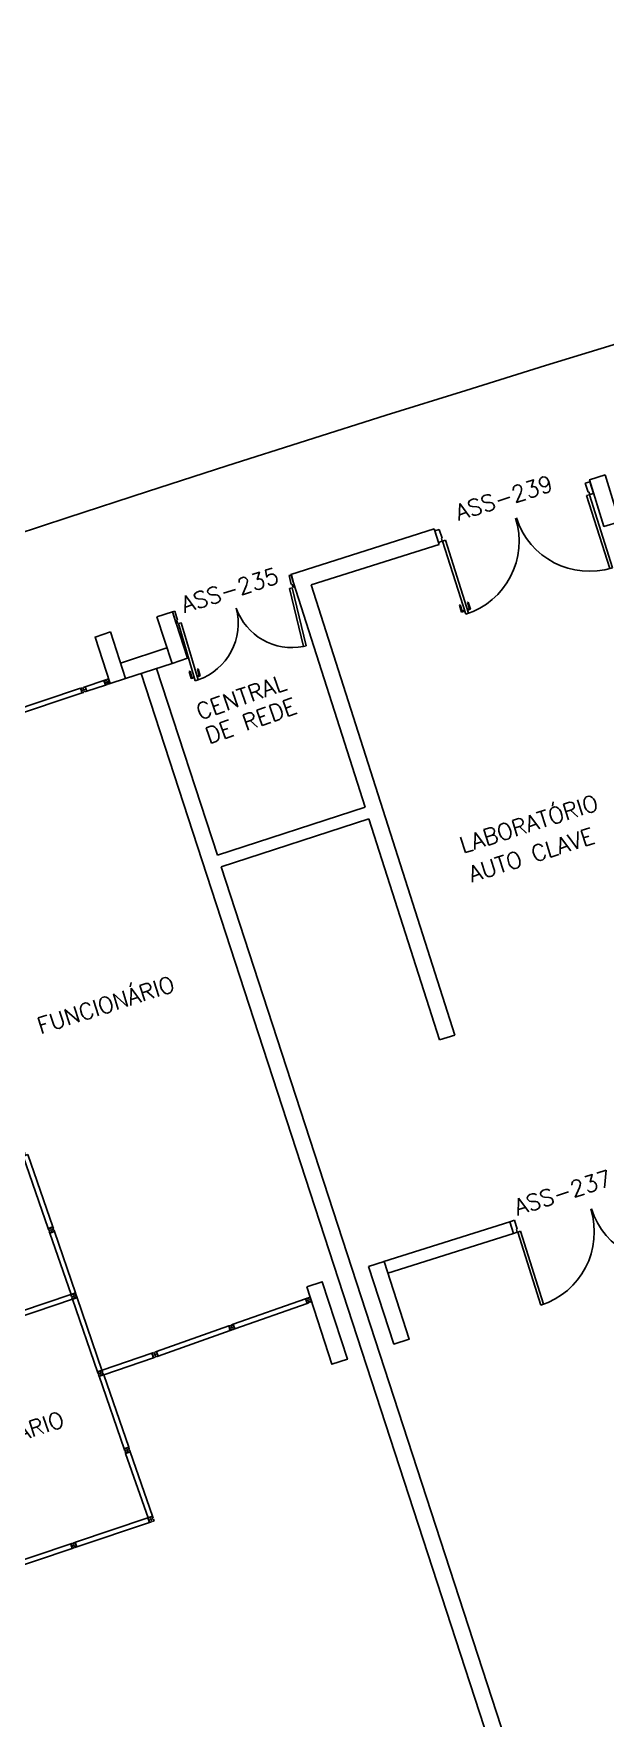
# Model space of a CAD drawing. Extents: x -152 to 150, y 325 to 437.
# Drawn here: x -116.72 to -109.69, y 342.91 to 363.59 of the extents above; entities that cross this region are included whole.
import ezdxf
from ezdxf.enums import TextEntityAlignment as Align

# ---------------------------------------------------------------- set-up
doc = ezdxf.new("R2010")
doc.units = 0
doc.header["$LTSCALE"] = 0.01
doc.header["$MEASUREMENT"] = 0
doc.layers.get('0').update_dxf_attribs({"linetype": 'CONTINUOUS'})
for name, color, linetype in [('ALV', 2, 'CONTINUOUS'), ('DIV', 2, 'CONTINUOUS'), ('ESQ', 1, 'CONTINUOUS'), ('ESTR', 3, 'CONTINUOUS'), ('PISO', 1, 'CONTINUOUS'), ('TEXTO', 2, 'CONTINUOUS'), ('TEXTO-ENDEREÇO', 2, 'CONTINUOUS')]:
    doc.layers.add(name, color=color, linetype=linetype)
doc.styles.add('UNB-100', font='simplex.shx', dxfattribs={"height": 3})
doc.styles.add('UNB-100-1', font='simplex.shx', dxfattribs={"height": 0.2})

# ---------------------------------------------------------------- blocks, each defined once
blk = doc.blocks.new('DIVMT-SSC')
for p, q in [((0, 0.005), (0, -0.005)), ((0, -0.005), (0, 0.005)), ((-0.03, -0.03), (-0.03, -0.97)), ((0.006, -0.03), (-0.006, -0.03)), ((-0.005, 0), (0.005, 0)), ((0.005, 0), (-0.005, 0)), ((0.006, -0.02), (0.006, -0.03)), ((0.03, -0.03), (0.03, -0.97)), ((0.03, -0.97), (-0.03, -0.97)), ((-0.006, -0.98), (-0.006, -0.97)), ((-0.006, -0.98), (0.006, -0.98)), ((0.006, -1.001), (-0.006, -1.001)), ((0.005, -0.97), (-0.005, -0.97)), ((0, -0.994), (0, -1.007)), ((0, -1.02), (0, -1.021)), ((0.006, -0.98), (0.006, -0.97))]:
    blk.add_line(p, q)
blk.add_lwpolyline([(0.006, -0.02), (-0.006, -0.02), (0.006, -0.02), (0.006, -0.03), (0.03, -0.03), (0.03, -0.008), (0.02, -0.008), (0.02, 0.008), (0.03, 0.008), (0.03, 0.03), (0.006, 0.03), (0.006, 0.02), (-0.006, 0.02), (-0.006, 0.03), (-0.03, 0.03), (-0.03, 0.008), (-0.02, 0.008), (-0.02, -0.008), (-0.03, -0.008), (-0.03, -0.03), (-0.006, -0.03), (-0.006, -0.02), (-0.006, -0.03)])
blk = doc.blocks.new('PTDP-SSC')
at = {"color": 2}
for p, q in [((0.055, 1.015), (0.09, 1.015)), ((0.055, 0.075), (0.055, 1.015)), ((0.09, 0.075), (0.09, 1.015)), ((1.91, 0.075), (1.91, 1.015)), ((1.945, 1.015), (1.91, 1.015)), ((1.945, 0.075), (1.945, 1.015)), ((0.05, 0.075), (0, 0.075)), ((0, 0.075), (0, -0.075)), ((0.05, 0.04), (0.05, 0.075)), ((0.06, 0.04), (0.05, 0.04)), ((0.055, 0.075), (0.09, 0.075)), ((0.06, -0.075), (0.06, 0.04)), ((1.945, 0.075), (1.91, 0.075)), ((1.94, -0.075), (1.94, 0.04)), ((1.94, 0.04), (1.95, 0.04)), ((1.95, 0.04), (1.95, 0.075)), ((1.95, 0.075), (2, 0.075)), ((2, 0.075), (2, -0.075)), ((0, -0.075), (0.06, -0.075)), ((2, -0.075), (1.94, -0.075))]:
    blk.add_line(p, q, dxfattribs=at)
at = {"color": 1}
for centre, start, end in [((0.055, 0.075), 0, 90), ((1.945, 0.075), 90, 180)]:
    blk.add_arc(centre, 0.94, start, end, dxfattribs=at)
blk = doc.blocks.new('A$C73356FFD')
at = {"layer": 'DIV'}
for p, q in [((0.025, 0.03), (0.035, 0.03)), ((0.035, 0.03), (0.025, 0.03)), ((0.03, 0.025), (0.03, 0.035)), ((0.03, 0.035), (0.03, 0.025))]:
    blk.add_line(p, q, dxfattribs=at)
blk.add_lwpolyline([(0.009, 0.036), (0, 0.036), (0, 0.06), (0.022, 0.06), (0.022, 0.05), (0.038, 0.05), (0.038, 0.06), (0.06, 0.06), (0.06, 0.036), (0.05, 0.036), (0.05, 0.024), (0.06, 0.024), (0.06, 0), (0.038, 0), (0.038, 0.01), (0.022, 0.01), (0.022, 0), (0, 0), (0, 0.024), (0.009, 0.024)], close=True, dxfattribs=at)
blk = doc.blocks.new('A$C282A6B1B')
at = {"linetype": 'Continuous'}
blk.add_blockref('A$C73356FFD', (0, 0), dxfattribs=at)

msp = doc.modelspace()

# ---------------------------------------------------------------- linework, layer by layer
at = {"layer": 'ALV'}
for p, q in [((-109.83, 357.921), (-109.83, 357.921)), ((-113.559, 356.95), (-111.798, 357.508)), ((-111.737, 357.317), (-111.798, 357.508)), ((-113.308, 356.82), (-111.737, 357.317)), ((-112.646, 354.093), (-113.559, 356.95)), ((-111.542, 351.295), (-113.308, 356.82)), ((-115.078, 356.048), (-115.649, 355.862)), ((-115.016, 355.858), (-115.587, 355.672)), ((-109.885, 338.82), (-115.397, 355.734)), ((-114.459, 353.502), (-115.207, 355.796)), ((-112.646, 354.093), (-114.459, 353.502)), ((-112.599, 353.95), (-114.413, 353.359)), ((-111.733, 351.235), (-112.6, 353.95)), ((-109.695, 338.882), (-114.413, 353.359)), ((-111.733, 351.235), (-111.542, 351.295)), ((-112.413, 348.513), (-110.868, 349.002)), ((-110.868, 349.002), (-110.823, 348.859)), ((-112.367, 348.37), (-110.823, 348.859))]:
    msp.add_line(p, q, dxfattribs=at)
at = {"layer": 'DIV'}
for p, q in [((-116.118, 355.559), (-116.138, 355.552)), ((-116.131, 355.53), (-116.138, 355.552)), ((-116.122, 355.533), (-116.131, 355.53)), ((-116.118, 355.521), (-116.127, 355.518)), ((-116.122, 355.533), (-116.118, 355.521)), ((-116.118, 355.559), (-116.114, 355.55)), ((-116.099, 355.555), (-116.114, 355.55)), ((-116.096, 355.535), (-116.105, 355.532)), ((-116.105, 355.532), (-116.096, 355.535)), ((-116.102, 355.564), (-116.082, 355.571)), ((-116.102, 355.564), (-116.099, 355.555)), ((-116.102, 355.538), (-116.099, 355.529)), ((-116.099, 355.529), (-116.102, 355.538)), ((-116.083, 355.546), (-116.074, 355.549)), ((-116.083, 355.546), (-116.074, 355.549)), ((-116.083, 355.546), (-116.079, 355.534)), ((-116.079, 355.534), (-116.083, 355.546)), ((-116.082, 355.571), (-115.852, 355.648)), ((-116.082, 355.571), (-116.074, 355.549)), ((-116.082, 355.571), (-116.062, 355.515)), ((-116.079, 355.534), (-116.07, 355.537)), ((-116.079, 355.534), (-116.07, 355.537)), ((-116.074, 355.548), (-116.07, 355.538)), ((-116.062, 355.515), (-116.07, 355.537)), ((-116.069, 355.534), (-116.063, 355.517)), ((-116.062, 355.515), (-116.069, 355.534)), ((-116.062, 355.515), (-115.833, 355.592)), ((-115.852, 355.648), (-115.833, 355.592)), ((-115.835, 355.629), (-115.844, 355.626)), ((-115.844, 355.625), (-115.841, 355.615)), ((-115.831, 355.617), (-115.84, 355.614)), ((-115.831, 355.617), (-115.835, 355.629)), ((-115.82, 355.627), (-115.807, 355.632)), ((-115.815, 355.636), (-115.811, 355.624)), ((-115.795, 355.636), (-115.794, 355.636)), ((-116.127, 355.518), (-116.119, 355.495)), ((-116.098, 355.502), (-116.119, 355.495)), ((-116.086, 355.517), (-116.102, 355.512)), ((-116.098, 355.502), (-116.102, 355.512)), ((-116.083, 355.508), (-116.086, 355.517)), ((-116.083, 355.508), (-116.062, 355.515)), ((-116.506, 348.919), (-116.506, 348.921)), ((-116.494, 348.904), (-116.505, 348.899)), ((-116.497, 348.895), (-116.502, 348.908)), ((-116.461, 348.882), (-116.518, 348.863)), ((-116.256, 348.108), (-116.518, 348.863)), ((-116.498, 348.88), (-116.487, 348.883)), ((-116.498, 348.88), (-116.495, 348.871)), ((-116.485, 348.874), (-116.494, 348.871)), ((-116.487, 348.883), (-116.484, 348.874)), ((-116.2, 348.128), (-116.461, 348.882)), ((-117.206, 347.79), (-116.257, 348.108)), ((-116.2, 348.128), (-116.256, 348.108)), ((-117.187, 347.733), (-116.238, 348.051)), ((-115.263, 347.389), (-115.875, 347.181)), ((-115.243, 347.333), (-115.855, 347.125)), ((-115.242, 347.397), (-115.263, 347.389)), ((-115.263, 347.389), (-115.255, 347.367)), ((-115.263, 347.389), (-115.243, 347.333)), ((-115.246, 347.37), (-115.255, 347.367)), ((-115.246, 347.37), (-115.255, 347.367)), ((-115.254, 347.366), (-115.251, 347.356)), ((-115.242, 347.358), (-115.251, 347.355)), ((-115.242, 347.358), (-115.251, 347.355)), ((-115.243, 347.333), (-115.251, 347.355)), ((-115.25, 347.352), (-115.244, 347.336)), ((-115.243, 347.333), (-115.25, 347.352)), ((-115.246, 347.37), (-115.242, 347.358)), ((-115.242, 347.358), (-115.246, 347.37)), ((-115.222, 347.34), (-115.243, 347.333)), ((-115.242, 347.397), (-115.239, 347.387)), ((-115.239, 347.387), (-115.224, 347.393)), ((-115.229, 347.369), (-115.22, 347.373)), ((-115.22, 347.373), (-115.229, 347.369)), ((-115.227, 347.402), (-115.206, 347.409)), ((-115.227, 347.402), (-115.224, 347.393)), ((-115.226, 347.376), (-115.223, 347.366)), ((-115.223, 347.366), (-115.226, 347.376)), ((-115.225, 347.349), (-115.21, 347.355)), ((-115.222, 347.34), (-115.225, 347.349)), ((-115.207, 347.345), (-115.21, 347.355)), ((-115.207, 347.383), (-115.198, 347.387)), ((-115.207, 347.383), (-115.203, 347.372)), ((-115.207, 347.345), (-115.186, 347.353)), ((-115.198, 347.387), (-115.206, 347.409)), ((-115.203, 347.372), (-115.194, 347.375)), ((-115.194, 347.375), (-115.186, 347.353)), ((-115.573, 346.216), (-115.574, 346.217)), ((-115.529, 346.179), (-115.586, 346.159)), ((-115.311, 345.366), (-115.586, 346.159)), ((-115.561, 346.2), (-115.573, 346.196)), ((-115.565, 346.191), (-115.569, 346.204)), ((-115.566, 346.176), (-115.555, 346.18)), ((-115.566, 346.176), (-115.563, 346.167)), ((-115.552, 346.171), (-115.562, 346.168)), ((-115.555, 346.18), (-115.551, 346.171)), ((-115.254, 345.386), (-115.529, 346.179)), ((-115.254, 345.386), (-115.311, 345.366)), ((-115.254, 345.386), (-115.277, 345.378)), ((-115.247, 345.365), (-115.254, 345.386)), ((-115.311, 345.366), (-115.288, 345.374)), ((-115.311, 345.366), (-115.291, 345.373)), ((-115.304, 345.346), (-115.311, 345.366)), ((-115.291, 345.373), (-115.308, 345.367)), ((-115.304, 345.346), (-115.295, 345.349)), ((-115.299, 345.33), (-115.289, 345.334)), ((-115.299, 345.33), (-115.292, 345.31)), ((-115.295, 345.349), (-115.289, 345.334)), ((-115.269, 345.317), (-115.292, 345.31)), ((-115.278, 345.378), (-115.288, 345.375)), ((-115.285, 345.365), (-115.288, 345.374)), ((-115.285, 345.365), (-115.288, 345.374)), ((-115.274, 345.369), (-115.285, 345.365)), ((-115.285, 345.365), (-115.274, 345.369)), ((-115.268, 345.349), (-115.278, 345.346)), ((-115.278, 345.346), (-115.268, 345.349)), ((-115.274, 345.369), (-115.277, 345.378)), ((-115.274, 345.369), (-115.277, 345.378)), ((-115.275, 345.353), (-115.271, 345.343)), ((-115.271, 345.343), (-115.275, 345.353)), ((-115.261, 345.33), (-115.272, 345.326)), ((-115.272, 345.326), (-115.269, 345.317)), ((-115.261, 345.33), (-115.258, 345.321)), ((-115.258, 345.321), (-115.235, 345.329)), ((-115.247, 345.365), (-115.257, 345.362)), ((-115.257, 345.362), (-115.252, 345.347)), ((-115.242, 345.35), (-115.252, 345.347)), ((-115.242, 345.35), (-115.235, 345.329))]:
    msp.add_line(p, q, dxfattribs=at)
at = {"layer": 'ESQ'}
for p, q in [((-113.578, 356.938), (-113.549, 356.945)), ((-113.551, 356.826), (-113.578, 356.938)), ((-113.54, 356.783), (-113.574, 356.775)), ((-113.574, 356.775), (-113.402, 356.063)), ((-113.551, 356.826), (-113.541, 356.829)), ((-113.513, 356.8), (-113.549, 356.945)), ((-113.533, 356.795), (-113.541, 356.829)), ((-113.54, 356.783), (-113.368, 356.071)), ((-113.513, 356.8), (-113.533, 356.795)), ((-111.478, 356.576), (-111.487, 356.572)), ((-111.459, 356.487), (-111.487, 356.572)), ((-111.453, 356.5), (-111.478, 356.576)), ((-111.388, 356.605), (-111.378, 356.608)), ((-111.363, 356.529), (-111.388, 356.605)), ((-111.35, 356.523), (-111.378, 356.608)), ((-114.98, 356.5), (-115.009, 356.491)), ((-114.967, 356.347), (-115.009, 356.491)), ((-114.948, 356.389), (-114.98, 356.5)), ((-114.967, 356.347), (-114.948, 356.353)), ((-114.948, 356.389), (-114.958, 356.387)), ((-114.948, 356.353), (-114.958, 356.387)), ((-114.936, 356.346), (-114.902, 356.356)), ((-114.902, 356.356), (-114.697, 355.654)), ((-111.459, 356.487), (-111.421, 356.499)), ((-111.453, 356.5), (-111.424, 356.509)), ((-111.363, 356.529), (-111.391, 356.52)), ((-111.35, 356.523), (-111.388, 356.51)), ((-114.936, 356.346), (-114.73, 355.644)), ((-113.402, 356.063), (-113.368, 356.071)), ((-114.795, 355.76), (-114.805, 355.757)), ((-114.78, 355.671), (-114.805, 355.757)), ((-114.773, 355.683), (-114.795, 355.76)), ((-114.704, 355.787), (-114.695, 355.79)), ((-114.682, 355.71), (-114.704, 355.787)), ((-114.669, 355.703), (-114.695, 355.79)), ((-114.78, 355.671), (-114.741, 355.682)), ((-114.773, 355.683), (-114.744, 355.692)), ((-114.697, 355.654), (-114.73, 355.644)), ((-114.682, 355.71), (-114.711, 355.702)), ((-114.669, 355.703), (-114.708, 355.692))]:
    msp.add_line(p, q, dxfattribs=at)
for centre, start, end in [((-114.935, 356.346), 288.9613, 15.1283), ((-113.54, 356.782), 199.6207, 280.9216)]:
    msp.add_arc(centre, 0.731, start, end, dxfattribs=at)
at = {"layer": 'ESTR'}
for points in [[(-109.698, 358.171), (-109.522, 357.597), (-109.713, 357.538), (-109.889, 358.112)], [(-115.201, 356.429), (-115.015, 355.858), (-114.825, 355.92), (-115.011, 356.491)], [(-115.772, 356.243), (-115.586, 355.673), (-115.776, 355.611), (-115.962, 356.181)], [(-112.602, 348.452), (-112.292, 347.501), (-112.102, 347.563), (-112.412, 348.514)], [(-113.362, 348.204), (-113.172, 348.266), (-112.862, 347.315), (-113.053, 347.253)]]:
    msp.add_lwpolyline(points, close=True, dxfattribs=at)
at = {"layer": 'PISO'}
for radius, start, end in [(382.359, 89.98238, 109.98238), (375.744, 89.98207, 109.98207)]:
    msp.add_arc((0.463, 0.506), radius, start, end, dxfattribs=at)

# ---------------------------------------------------------------- block references
at = {"layer": 'DIV'}
for name, p, rotation in [('DIVMT-SSC', (-117.049, 355.216), 108.5363951219491), ('A$C282A6B1B', (-115.833, 355.592), 18.5363951219486), ('A$C282A6B1B', (-116.238, 348.051), 18.53639512193135), ('DIVMT-SSC', (-116.222, 345.03), 108.5363951219491), ('DIVMT-SSC', (-117.171, 344.712), 108.5363951219491)]:
    msp.add_blockref(name, p, dxfattribs=dict(at, rotation=rotation))
at = {"layer": 'DIV', "xscale": -1}
for p, rotation in [((-116.499, 348.901), 199.0241951218198), ((-115.895, 347.143), 199.0241951218198), ((-113.34, 348.039), 289.5222794771237), ((-114.282, 347.705), 289.5222794771237), ((-115.567, 346.198), 199.0241951218198)]:
    msp.add_blockref('DIVMT-SSC', p, dxfattribs=dict(at, rotation=rotation))
at = {"layer": 'ESQ', "color": 8, "rotation": 197.5536622254012}
msp.add_blockref('PTDP-SSC', (-109.861, 358.016), dxfattribs=at)
at = {"layer": 'ESQ', "rotation": 197.5646728499726}
msp.add_blockref('PTDP-SSC', (-108.939, 349.534), dxfattribs=at)

# ---------------------------------------------------------------- texts
at = {"layer": 'TEXTO', "style": 'UNB-100'}
for s, rotation, p in [('CENTRAL', 19.3407, (-114.675, 355.16)), ('DE REDE', 19.3407, (-114.563, 354.866)), ('LABORATÓRIO', 17.6959, (-111.445, 353.524)), ('AUTO CLAVE', 17.6959, (-111.334, 353.168)), ('FUNCIONÁRIO', 17.6959, (-116.631, 351.304)), ('VESTIÁRIO', 18.5477, (-117.541, 346.084))]:
    msp.add_text(s, height=0.2, rotation=rotation, dxfattribs=at).set_placement(p)
at = {"layer": 'TEXTO-ENDEREÇO', "style": 'UNB-100-1'}
for s, p in [('ASS-239', (-110.908, 357.795)), ('ASS-235', (-114.275, 356.662)), ('ASS-237/10', (-109.933, 349.346))]:
    msp.add_text(s, height=0.2, rotation=17.6299, dxfattribs=at).set_placement(p, align=Align.CENTER)

doc.saveas('drawing.dxf')
